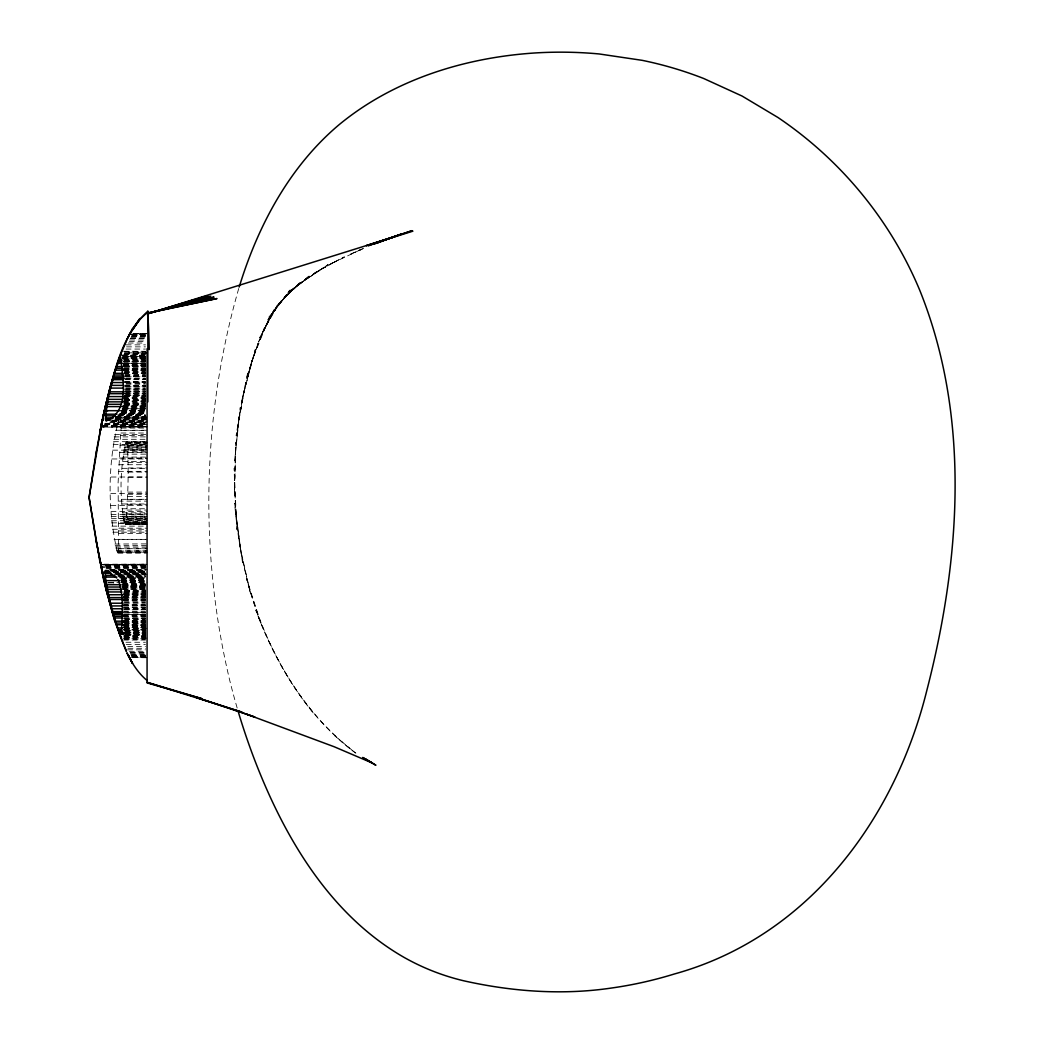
<?xml version="1.0" encoding="UTF-8"?>
<svg xmlns="http://www.w3.org/2000/svg" width="1044" height="1044" viewBox="0 0 1044 1044"><rect width="100%" height="100%" fill="white"/><g stroke="black" fill="none" stroke-linecap="round" stroke-linejoin="round"><path stroke-width="0.75" stroke-dasharray="5 3.75" d="M119.577 416.947C107.662 460.065 107.075 508.493 117.372 552.198L147.073 552.132M120.164 416.987L121.43 422.128L118.102 482.772L118.585 552.106M127.016 442.356C129.221 468.678 127.799 496.683 126.115 523.292L147.073 523.331M234.508 486.373L234.391 495.613L235.918 442.121L234.508 486.373L237.014 529.791L234.378 477.238L234.508 486.373L235.396 451.399L240.316 407.225L234.652 460.809L239.154 416.556L247.572 373.126M121.234 428.066L147.073 428.066M147.073 441.951L126.324 441.912C119.747 467.908 119.407 497.375 124.706 523.84M118.716 551.049L147.073 550.971M239.154 416.556L236.153 435.609L245.771 382.417L237.771 426.03L243.748 391.905L255.245 349.623L241.49 401.496L252.557 359.045L246.501 378.254L258.025 343.28L249.647 368.597M147.073 524.506L125.306 524.506L126.089 523.37M238.737 288.496C202.262 415.068 199.078 551.571 229.576 679.735A677.047 677.047 0 0 0 237.171 707.989M264.184 328.077L251.278 362.425L267.081 322.935L258.403 342.119L274.259 309.011L262.853 332.488M269.639 318.524L259.708 337.76L277.091 305.344L264.798 328.116L279.505 302.564L267.394 321.709L281.397 300.685L267.89 319.738L289.788 290.128L274.755 310.225L291.08 289.88L276.19 307.406L291.563 290.271L276.412 306.31L300.346 281.997L284.085 298.31L301.037 282.258L283.511 297.84L310.055 275.198L292.372 290.075L300.868 282.898L291.472 290.545L309.663 276.295L289.553 291.302L318.746 270.2L299.719 283.811L328.064 264.589L297.501 284.934L325.95 266.481L314.035 273.528L335.111 261.509L322.583 268.412L344.429 256.876L331.287 263.61L363.442 248.381L349.074 254.827L361.798 249.333M125.711 524.336L147.073 524.336L125.11 524.362M125.88 524.023L147.073 523.918M268.739 317.259L283.211 299.289L275.303 309.102M359.567 250.155L362.464 248.968M147.073 333.545L132.927 333.715L147.073 333.78M131.257 334.106L147.073 333.95M131.035 334.302L145.468 334.302M131.035 334.589L145.468 334.589M132.392 334.824L145.442 334.824M132.092 335.268L145.573 335.268M131.805 335.529L145.547 335.529M131.714 336.155L145.547 336.155M131.427 336.39L145.507 336.39M130.996 337.395L145.494 337.238M130.278 338.491L145.547 338.491M130.474 338.582L145.573 338.582M129.665 339.966L145.521 340.018M129.325 341.466L145.468 341.466M128.216 343.032L145.507 343.032M126.18 344.859L145.468 344.859M126.546 346.869L145.494 346.869M126.037 349.061L145.455 349.061M123.479 351.28L145.507 351.28M124.627 351.671L145.468 351.671M124.549 353.198L147.073 353.133M124.262 353.603L145.455 353.577M124.327 353.864L145.455 353.864M123.91 354.425L145.534 354.438M122.161 355.104L145.521 355.104M121.978 355.482L145.507 355.482M121.9 355.847L145.507 355.847M123.257 356.03L145.494 356.03M122.866 356.33L145.468 356.33M122.083 357.205L147.073 357.205L121.952 357.335M122.344 357.57L147.073 357.57M123.14 358.066L145.481 358.066M122.696 358.209L145.455 358.209M122.265 358.51L145.534 358.34M122.722 358.771L145.455 358.771M124.393 358.979L145.455 358.979M123.544 359.71L145.507 359.775M123.701 360.206L145.521 360.206M124.471 360.885L145.455 360.885M124.667 360.989L145.481 360.989M124.719 361.315L145.481 361.315M123.218 361.694L145.481 361.694M123.192 361.903L145.481 361.903M124.262 363.051L145.442 363.025M123.61 363.651L145.521 363.73M123.414 363.925L145.507 363.912M123.518 364.5L145.507 364.5M123.388 365.008L145.494 365.008M123.218 365.622L145.481 365.622M123.283 365.844L145.494 365.844M124.719 365.987L145.481 365.987M124.523 366.261L145.468 366.261M123.649 366.405L145.521 366.405M123.831 366.666L145.521 366.666M124.288 367.736L145.455 367.736M124.249 368.297L145.442 368.297M123.479 368.832L145.507 368.832M123.584 368.989L145.507 368.989M123.518 369.211L145.534 369.341M124.288 369.667L145.455 369.667M123.388 370.137L145.494 370.137M123.257 370.359L145.481 370.359M124.001 371.025L145.534 371.025M124.523 371.781L145.468 371.781M124.366 372.486L145.455 372.486M124.092 372.825L145.547 372.825M123.727 373.269L145.521 373.269M123.662 373.334L145.521 373.334M124.98 374.77L145.494 374.77M125.006 375.07L145.494 375.07M124.771 375.801L145.481 375.801M124.68 376.271L145.481 376.271M124.745 376.74L145.481 376.74L124.654 376.845M126.011 378.254L145.455 378.254M125.136 378.959L145.507 378.959M125.15 379.142L145.507 379.142M125.176 379.677L145.507 379.677M124.51 381.452L145.468 381.452M124.497 382.052L145.468 382.052M126.037 382.234L145.455 382.234M124.523 382.522L145.481 382.548M126.076 383.657L145.455 383.657M126.05 384.166L145.455 384.166M124.928 385.314L145.521 385.38M124.941 385.836L145.494 385.836M124.497 386.228L145.468 386.228M126.063 386.632L145.455 386.632M126.076 388.068L145.455 388.068L124.797 388.107M126.024 389.112L145.455 389.112M124.484 389.438L145.468 389.438M125.006 390.704L145.494 390.704M126.05 391.213L145.455 391.213M124.51 391.735L145.468 391.735M125.893 391.826L145.442 391.826M124.758 392.962L145.481 392.962M125.972 393.105L145.455 393.105M124.588 393.392L145.468 393.392M124.967 393.718L145.494 393.718M124.536 394.006L145.468 394.006M125.645 394.841L145.547 394.841M125.972 395.363L145.455 395.363M124.366 395.493L145.455 395.493M124.314 395.872L145.455 395.872M124.601 396.576L145.468 396.576M123.962 396.694L145.534 396.694M123.309 397.503L145.494 397.503M123.322 398.208L145.494 398.208M123.74 398.678L145.521 398.678M124.275 399.356L145.442 399.356M124.667 399.865L145.481 399.865M124.627 400.126L145.468 400.243M124.575 400.544L145.468 400.544M123.466 400.779L145.507 400.779M123.322 401.77L145.494 401.77M123.336 401.862L145.494 401.862M124.262 402.853L145.481 402.775M123.518 403.206L145.507 403.284M124.601 403.597L145.468 403.597M124.562 403.78L145.468 403.78M124.68 404.289L145.481 404.289M124.549 404.537L145.468 404.537M124.366 404.772L145.455 404.772M123.27 405.111L145.494 405.111M124.458 405.607L145.455 405.607M122.383 405.907L145.534 405.907M123.048 406.338L145.481 406.325M123.127 406.455L145.481 406.455M122.853 406.599L145.455 406.599M122.109 406.951L145.521 406.951M122.683 407.147L145.468 407.134M123.401 407.891L145.494 407.891M122.761 408.426L145.455 408.426M122.787 408.674L145.481 408.713L122.096 408.765M122.696 409.326L145.455 409.326M121.926 410.044L145.507 410.044M121.913 410.266L145.507 410.266M120.791 410.436L145.534 410.436M121.809 410.579L145.507 410.683L121.704 410.866M121.717 411.349L145.494 411.349M121.652 411.701L145.494 411.727M121.352 412.432L145.481 412.419M121.456 412.745L145.481 412.719M120.974 412.967L145.442 412.967M121.326 413.372L145.507 413.372M119.577 413.842L145.468 413.933M119.655 414.024L145.494 414.103M119.407 414.285L145.507 414.39M119.59 414.598L145.521 414.468M118.089 415.003L145.468 415.003M117.972 415.081L145.455 415.081M118.011 415.395L145.455 415.395M118.377 415.838L145.481 415.838M115.597 416.452L145.507 416.452M116.184 416.595L145.468 416.804M115.597 417L147.073 416.869M115.466 417.091L147.073 417.235L116.367 417.326M116.21 417.548L145.455 417.548M115.584 417.731L147.073 417.848M115.114 417.9L145.507 418.031M115.336 418.174L145.494 418.174M115.479 418.474L147.073 418.474M115.453 418.67L145.494 418.722L115.101 418.801M115.31 419.205L147.073 419.401M115.114 419.558L145.494 419.544M115.088 419.714L147.073 419.675M115.153 419.962L145.481 419.962M111.956 420.249L145.481 420.249M111.852 420.693L147.073 420.654M112.282 420.902L145.507 420.928M111.669 421.084L147.073 421.11M111.878 421.358L145.481 421.358M110.077 421.776L147.073 421.776M121.43 422.128L147.073 422.128M109.816 422.468L145.455 422.468M117.098 422.716L147.073 422.716M105.079 423.303L145.455 423.303M104.726 423.668L147.073 423.59M104.896 424.242L145.455 424.242M116.654 424.425L147.073 424.425M104.426 424.699L145.494 424.699M102.938 425.482L145.494 425.482M102.69 425.56L145.494 425.56M102.599 426.109L145.494 426.109M116.197 426.357L147.073 426.357M102.534 426.565L147.073 426.526M102.625 426.787L145.494 426.787M102.495 426.892L147.073 427.022L102.508 427.113M115.375 430.245L147.073 430.245M121.13 430.48L147.073 430.48M120.96 433.012L147.073 433.012M114.553 434.539L147.073 434.539M120.752 435.544L147.073 435.544M114.161 436.901L147.073 436.901M113.796 439.289L147.073 439.289M113.483 441.677L147.073 441.677M126.976 442.278L147.073 442.212L125.932 442.264M127.094 442.512L147.073 442.617M125.658 442.708L147.073 442.708M125.384 443.282L147.073 443.282M127.459 443.752L147.073 443.752M113.17 444.47L147.073 444.64L127.629 444.757M119.969 445.227L147.073 445.227M127.76 445.853L147.073 445.853M124.484 446.101L147.073 446.101M127.838 447.041L147.073 447.041M124.119 447.667L147.073 447.667M127.877 448.267L147.073 448.267M123.818 449.311L147.073 449.311M127.89 449.86L147.073 449.86M112.635 450.16L147.073 450.16M123.57 450.969L147.073 450.969M123.44 452.052L147.073 452.052M119.512 452.43L147.073 452.43M123.231 454.14L147.073 454.14M122.983 457.089L147.073 457.089M119.186 458.003L147.073 458.003M127.942 458.316L147.073 458.316M111.969 458.968L147.073 458.968M122.631 461.539L147.073 461.539M128.02 462.518L147.073 462.518M118.82 464.724L147.073 464.724M128.086 467.973L147.073 467.973M122.148 468.325L147.073 468.325M118.507 471.353L147.073 471.353M128.06 472.097L147.073 472.097M111.055 477.017L147.073 477.017M127.981 477.134L147.073 477.134M127.825 492.102L147.073 492.102M110.768 493.368L147.073 493.368M127.786 494.269L147.073 494.269M127.707 496.435L147.073 496.435M121.561 499.306L147.073 499.306M127.525 499.528L147.073 499.528M118.129 501.12L147.073 501.12M121.704 503.978L147.073 503.978M127.237 504.317L147.073 504.317M110.873 505.413L147.073 505.413M121.991 508.754L147.073 508.754M127.016 510.059L147.073 510.059M111.016 511.534L147.073 511.482M122.331 512.839L147.073 512.839M126.872 513.805L147.073 513.805M111.121 514.562L147.073 514.562M122.553 514.862L147.073 514.862M122.748 516.349L147.073 516.349M111.212 516.597L147.073 516.597M126.715 516.976L147.073 516.976M122.983 517.798L147.073 517.798M118.572 518.411L147.073 518.411M111.33 518.672L147.073 518.672M123.257 519.22L147.073 519.22M126.559 519.586L147.073 519.586M111.473 520.773L147.073 520.591M126.454 520.878L147.073 520.878M123.805 521.478L147.073 521.478M126.311 522.157L147.073 522.157M124.066 522.3L147.073 522.3M111.656 522.874L147.073 522.77M124.34 523.083L147.073 523.083M118.742 523.631L147.073 523.749M111.982 526.137L147.073 526.137M118.859 528.173L147.073 528.173M112.387 529.243L147.073 529.243M118.912 530.926L147.073 530.926M112.817 532.205L147.073 532.205M118.938 533.601L147.073 533.601M118.938 539.343L147.073 539.343M114.057 539.552L147.073 539.552M114.905 544.041L147.073 543.885M115.205 545.49L147.073 545.49M115.532 546.873L147.073 547.017M115.858 548.178L147.073 548.178M118.846 548.661L147.073 548.661M116.497 550.175L147.073 550.24M117.072 551.584L147.073 551.65M117.58 552.55L147.073 552.524M117.789 552.824L147.073 552.811M118.011 552.981L147.073 552.968M103.8 564.204L147.073 564.204L103.774 564.413M102.338 564.53L147.073 564.53M103.8 564.752L145.468 564.752M102.442 564.934L145.481 564.934M105.457 565.196L145.481 565.196M105.535 565.757L145.481 565.757M105.835 565.835L145.494 565.835M105.666 566.605L145.481 566.605M106.096 567.075L145.494 567.075M105.835 567.636L145.494 567.636M106.449 568.001L145.455 568.001M106.057 568.849L145.494 568.849M109.79 569.541L147.073 569.541M110.064 569.946L145.468 569.946M109.724 570.233L145.455 570.233M111.93 570.415L145.494 570.455M111.564 570.624L145.468 570.781M111.708 571.055L145.468 571.055M111.63 571.342L145.468 571.342M113.196 571.603L145.468 571.603M113.209 571.76L145.481 571.773M113.496 572.112L145.481 572.112M113.196 572.517L145.481 572.517L113.692 572.595M113.731 572.83L145.494 572.791M115.362 573.143L145.494 573.143M115.414 573.247L145.494 573.286M115.427 573.574L145.494 573.574M115.532 573.756L145.494 573.756M116.106 573.978L145.442 573.978M114.07 574.226L145.468 574.213M116.928 574.317L147.073 574.226M117.098 574.709L145.507 574.5M116.902 574.866L145.494 574.866M118.142 575.466L145.468 575.466M119.512 575.923L145.455 575.923M119.368 576.236L145.442 576.236M118.964 576.314L145.521 576.314M118.037 576.706L145.507 576.719M119.877 576.914L145.494 577.032M119.682 577.136L145.507 577.28L119.525 577.345M119.877 577.932L145.521 577.945M121.796 578.337L145.494 578.337M121.221 578.572L145.481 578.585M121.091 578.898L145.521 578.885M121.143 579.59L145.481 579.59M121.274 579.968L145.468 579.968M121.482 580.438L145.494 580.568L121.6 580.725M121.717 580.882L145.494 580.882M121.835 581.051L145.494 581.051M121.443 581.273L145.468 581.273M121.9 581.991L145.507 581.991M108.093 582.669L120.021 582.552M120.791 582.591L147.073 582.552M107.741 582.891L115.61 582.891M121.9 582.891L145.507 582.891M122.774 583.426L145.455 583.426M122.657 584.17L145.494 584.17M122.957 584.366L145.468 584.353M122.748 584.718L145.455 584.718M122.996 584.862L145.468 584.862M122.853 584.979L145.468 584.979M123.283 585.397L145.494 585.397M121.913 585.697L145.507 585.697M123.218 586.206L145.481 586.206M121.965 586.545L145.507 586.545M121.991 586.767L145.507 586.767M123.009 587.028L145.468 587.028M122.174 587.537L145.521 587.537M122.044 587.707L145.507 587.707M123.401 588.033L145.494 588.111M121.965 588.464L145.534 588.542M123.257 589.442L145.494 589.442M122.044 589.599L145.507 589.599M124.314 590.408L145.455 590.526M124.549 590.774L145.468 590.774M124.497 591.178L145.468 591.178M124.588 591.452L145.468 591.452M123.544 591.948L145.507 591.948M124.667 592.64L145.481 592.64M123.309 593.109L145.494 593.109M124.706 593.801L145.481 593.801M123.492 593.971L145.507 593.971M123.283 594.61L145.494 594.61M124.536 594.741L145.468 594.741M124.314 595.432L145.455 595.432M123.544 595.941L145.507 595.941M123.453 596.463L145.507 596.463M123.401 597.142L145.494 597.142M123.309 597.586L145.494 597.586M124.406 597.912L145.455 597.912M123.179 598.356L145.507 598.199M123.584 599.491L145.507 599.491M123.349 599.569L145.494 599.569M123.675 600.104L145.521 600.104M123.231 600.613L145.481 600.613M123.74 601.879L145.521 601.879M124.38 602.205L145.455 602.205M124.314 603.236L145.481 603.21M123.322 604.672L145.494 604.672M123.792 605.089L145.521 605.089M123.362 605.481L145.494 605.481M123.57 605.938L145.507 605.938M123.349 607.151L145.494 607.151M123.792 607.66L145.521 607.66M124.549 608.796L145.468 608.769M124.249 609.083L145.442 609.083M124.327 609.265L145.455 609.265M123.492 609.866L145.507 609.866M123.518 611.64L145.507 611.64M123.623 612.162L145.521 612.306L123.466 612.371M124.314 613.063L145.455 613.063M123.753 614.459L145.521 614.459L124.38 614.564M123.231 615.047L145.481 615.047M123.244 615.516L145.481 615.516M123.336 616.247L145.494 616.247M123.57 616.534L145.521 616.547M123.584 617.983L145.521 617.97M124.393 618.048L145.455 618.048M123.688 618.479L145.521 618.479M124.458 618.831L145.455 618.831M124.732 619.523L145.481 619.523M123.636 620.293L145.507 620.293M123.492 620.958L145.507 620.958M123.309 621.18L145.494 621.18M124.288 621.65L145.442 621.65M123.557 621.963L145.507 622.107M124.249 622.315L145.442 622.315M123.322 622.472L145.494 622.472M123.766 623.02L145.521 623.02M124.575 623.581L145.468 623.581M123.283 624.703L145.507 624.638M123.414 624.912L145.494 624.912M124.38 625.056L145.455 625.056M123.257 625.317L145.494 625.317M123.57 625.473L145.507 625.473M123.557 625.695L145.507 625.695M123.727 626.296L145.521 626.296M123.884 626.818L145.534 626.818M123.283 627.379L145.507 627.392M123.466 627.666L145.507 627.666M124.275 627.953L145.468 627.966M124.588 628.044L145.468 628.175M124.654 628.253L147.073 628.292M123.192 629.415L145.481 629.415M124.758 629.623L145.481 629.623M123.309 630.002L145.494 630.002M124.549 630.315L145.468 630.315M125.867 630.432L145.442 630.432M124.758 631.059L145.521 631.098M125.123 631.594L145.521 631.542M125.998 632.338L145.455 632.338M124.497 632.547L145.468 632.547M125.241 632.794L145.521 632.794M124.523 633.108L145.468 633.108M124.745 633.251L145.481 633.251M124.484 633.682L145.534 633.747M125.123 633.982L145.534 634.073L125.254 634.113M125.006 634.674L145.494 634.674L124.836 634.765M125.502 634.987L145.534 634.987M124.732 635.287L145.481 635.287M125.254 635.457L145.521 635.457M123.61 635.835L145.507 635.835M123.949 636.201L145.534 636.201M124.001 636.879L145.534 636.879M124.549 637.44L145.468 637.44M123.949 637.714L145.534 637.714M124.68 638.184L147.073 638.119M123.205 638.445L147.073 638.484M124.34 639.646L145.455 639.646M123.362 640.037L145.494 640.037M125.932 642.256L145.455 642.256M126.259 644.448L145.468 644.448M127.694 646.458L145.455 646.458M127.929 648.285L145.481 648.285M127.603 649.838L145.455 649.838M129.378 651.352L145.507 651.299M130.369 652.735L145.56 652.735M129.991 652.826L145.521 652.826M130.461 653.922L145.56 653.922M131.153 654.914L145.481 654.914M131.596 655.162L145.534 655.162M131.544 655.789L145.521 655.789M131.962 656.05L145.56 656.05M131.857 656.493L145.56 656.493M132.497 656.728L145.455 656.728M132.118 657.002L145.586 657.002M131.074 657.211L147.073 657.211M147.073 657.537L131.205 657.537L147.073 657.759M334.615 735.707L355.378 752.894C308.306 717.058 276.203 665.106 255.845 610.218C276.203 665.276 308.058 717.841 355.887 753.155M313.252 712.987C281.41 673.771 259.656 627.261 246.541 578.65L261.444 624.703C246.567 585.736 237.862 544.798 234.652 503.26L239.768 545.855L250.717 594.506L241.294 554.325L235.67 511.978L234.052 468.286M113.574 582.069L113.757 583.361M242.521 562.833L235.67 511.978M147.073 352.768L124.667 352.833L147.073 352.872M145.481 356.539L123.192 356.539L145.481 356.643M145.534 363.273L123.858 363.273L145.534 363.351"/><path stroke-width="1.5" d="M110.325 419.558L105.535 419.558L105.757 414.207L108.706 395.859L114.67 372.734M116.367 624.612L109.646 600.183L105.588 578.428L105.157 571.76L109.985 571.76M118.507 580.79C124.197 596.542 121.978 614.355 121.561 631.059M121.587 629.715L118.39 629.623L116.001 623.02L122.213 623.02M101.712 422.468L89.079 497.453L100.067 562.716M100.942 426.565L101.49 423.603M96.244 451.921L89.079 497.453L96.244 541.444L102.834 573.874M116.249 369.08L116.419 368.167M123.988 633.747L120.908 633.747L121.561 631.215M96.244 451.987L102.442 419.714M105.548 570.415L105.183 571.342L108.406 571.342M101.542 423.29L102.429 419.14M100.067 431.981L103.734 414.168M147.843 311.256C122.044 334.772 114.579 370.385 106.358 402.88L100.067 431.577L103.173 416.595M100.067 431.472L103.225 416.556M100.067 431.577L103.473 415.395M102.651 418.696L103.721 413.75M102.886 417.874L102.273 421.358M102.038 422.455L101.111 426.539M104.374 411.858L104.674 410.475M102.847 417.208L104.426 410.579M102.377 420.249L102.195 421.071M102.586 418.37L103.878 413.046M104.113 412.484L104.648 410.07M102.73 419.31L103.774 414.598M103.839 414.246L104.178 412.719M104.909 409.431L105.079 408.648M105.287 407.682L105.561 406.455L104.805 409.326M105.601 406.26L106.358 402.88M104.465 410.905L103.917 412.837L104.857 409.17M104.217 411.101L104.674 409.509M104.544 410.488L105.039 408.348M104.478 409.94L104.935 408.426M104.752 408.765L105.327 407.082M104.961 407.839L105.718 405.45M105.209 406.795L106.318 402.592L105.822 404.628M105.353 406.599L105.94 404.537M105.575 405.646L106.175 403.558M106.344 402.788L106.618 401.692M106.175 402.736L106.488 401.457M106.553 401.953L106.866 400.687M106.566 401.575L107.075 399.813M106.801 400.909L107.049 399.956M106.684 400.661L107.336 398.782M120.19 357.609L116.902 365.961L117.359 364.16M106.945 399.617L108.237 394.867M107.154 399.16L107.545 397.908M107.323 398.469L107.767 397.046M107.584 397.438L107.989 396.172M107.95 396.315L108.198 395.324M108.158 395.493L108.432 394.423M108.132 394.932L108.667 393.51M108.615 393.053L109.411 390.025M108.393 393.914L108.876 392.701M108.746 392.896L109.007 391.905M109.085 391.905L109.294 391.108M109.137 391.422L109.855 388.994M109.398 390.43L109.855 388.342M109.946 388.003L110.69 385.314M109.79 388.955L110.155 387.885M110.09 388.133L110.416 386.946M110.194 387.481L110.573 386.345M110.547 386.45L110.768 385.627M110.625 385.875L110.912 384.505M110.742 385.745L111.069 384.557M111.082 383.892L111.055 384.597M111.251 383.278L111.604 382.052M111.082 384.283L111.408 383.344M111.225 383.748L111.825 381.882M111.838 381.217L111.682 382.143L112.008 381.256M112.191 380.616L111.917 381.582L113.926 374.757M112.374 379.99L112.621 379.142M112.452 379.481L112.804 378.515M112.765 378.646L113.3 376.845L123.061 376.845M113.235 376.845L113.548 376.01M113.548 375.422L115.61 368.832M113.757 375.083L114.122 374.143M113.979 374.378L114.279 373.648M239.18 287.035C257.933 225.804 289.436 166.531 339.013 124.771C393.51 79.762 463.888 57.838 533.667 53.048A414.859 414.859 0 0 1 599.217 53.962L642.217 60.343A374.613 374.613 0 0 1 703.721 78.509L742.049 96.035L777.95 117.489A391.213 391.213 0 0 1 891.798 235.905A382.717 382.717 0 0 1 919.921 290.676C970.985 417.704 960.349 560.641 926.772 690.658C894.591 820.375 807.417 937.277 674.307 974A402.462 402.462 0 0 1 611.706 988.002C562.311 995.35 511.938 991.63 463.366 980.707A228.492 228.492 0 0 1 404.433 957.596C330.348 915.301 284.816 838.162 254.919 760.671A677.047 677.047 0 0 1 238.084 711.121M114.448 373.086L115.31 370.737M114.631 372.486L114.827 371.651M114.827 371.873L115.375 370.529M115.166 370.803L116.902 365.961M115.714 369.08L115.936 368.401M115.727 368.519L116.249 366.901M115.793 368.636L116.014 367.971M116.028 368.127L116.262 367.397M116.21 367.592L116.68 365.935M116.85 365.113L117.463 363.312M116.837 365.687L117.372 363.912M116.993 365.243L117.189 364.421M117.241 364.5L117.933 362.477M117.45 363.651L117.633 362.816M117.633 363.129L117.802 362.32M117.724 362.868L118.129 361.89M118.037 361.655L118.768 359.593M117.907 362.333L118.233 361.602M118.102 361.811L118.403 361.12M118.377 361.028L118.716 360.258M118.559 360.493L119.133 359.084M118.755 359.971L118.938 359.136M118.846 359.71L119.107 358.666M118.964 359.371L119.329 358.04M119.381 357.896L120.021 356.187M119.12 358.94L119.525 358.014M119.277 358.51L119.851 357.139M121.248 632.612L124.497 632.547M119.629 357.557L119.995 356.748M119.655 357.492L120.569 355.195M119.812 357.087L121.339 353.133L120.712 354.36M119.969 356.683L120.412 355.482M120.765 354.203L127.498 338.491M120.517 355.208L120.908 354.216M127.407 338.674L128.177 337.095M128.02 337.408L128.764 335.933M129.678 334.106L128.516 336.429M132.471 329.93L139.987 319.268L147.843 311.921M106.488 420.862C130.683 410.148 122.2 377.51 120.791 357.57M378.45 242.443L382.809 240.655L374.3 244.035M377.641 242.821L402.332 233.725L368.245 245.745L412.093 230.659L366.3 245.679L412.902 231.168M393.784 237.001L147.843 313.813L207.612 295.791L147.843 313.539L214.033 297.096L147.843 313.135L217.008 298.558L147.843 312.874M147.843 313.539L210.888 296.144M119.016 360.206L122.135 360.206M118.442 361.694L121.626 361.694M117.815 363.351L122.696 363.351M116.693 366.561L123.088 366.561M116.106 368.297L122.618 368.297M115.492 370.137L123.388 370.137M114.488 373.347L122.631 373.347M113.966 375.07L123.427 375.07M113.052 378.254L124.393 378.254M112.648 379.677L123.61 379.677M111.878 382.548L123.075 382.548M111.16 385.38L123.649 385.38M110.481 388.107L123.205 388.107M109.607 391.826L124.262 391.826M109.176 393.718L123.388 393.718M108.55 396.576L122.996 396.576M107.989 399.356L122.644 399.356M107.506 401.862L123.336 401.862M107.075 404.289L121.482 404.289M106.697 406.599L121.234 406.599M106.136 410.683L120.308 410.683M104.622 410.736L107.767 410.736M105.757 414.207L116.876 414.207M105.627 415.838L115.192 415.838M105.522 417.9L113.509 417.9M105.509 418.801L111.904 418.801M110.364 419.962L105.575 419.962L105.953 420.902M104.517 567.075L101.372 567.075L100.746 564.582M105.287 570.781L108.511 570.781M105.131 572.517L109.972 572.517M105.157 573.404L111.604 573.404M105.287 575.466L114.931 575.466M105.444 577.11L116.654 577.11M105.875 580.621L120.138 580.621M106.54 584.718L121.13 584.718M106.958 587.028L119.799 587.028M107.388 589.442L121.678 589.442M107.871 591.948L121.978 591.948M108.432 594.741L122.931 594.741M109.059 597.586L123.309 597.586M109.49 599.491L122.017 599.491M110.364 603.21L123.127 603.21M111.029 605.938L122.004 605.938M111.76 608.769L122.996 608.769M112.53 611.64L121.952 611.64M112.922 613.063L122.683 613.063M113.326 614.459L122.97 614.459M113.848 616.247L123.336 616.247M114.37 617.97L122.161 617.97M115.388 621.18L123.309 621.18M116.602 624.756L123.009 624.756M117.75 627.953L122.644 627.953M118.246 629.127L118.99 631.098L122.109 631.098M120.412 633.982L123.858 634.073M120.569 634.113L123.688 634.113M234.978 710.155L254.84 717.045L196.233 697.379L242.038 712.178L147.073 682.319L201.609 698.58L147.073 682.906L147.073 348.722M246.136 714.018L334.184 746.747L372.46 763.112L362.934 757.579M106.07 570.455L116.745 578.011M362.699 757.487L375.892 765.239L365.217 758.792M147.073 680.505C139.035 673.941 132.875 664.702 128.451 655.828M117.868 579.537L118.259 580.307M127.838 654.666L132.471 663.24L126.885 652.826L132.471 663.318M126.207 651.443L114.214 619.575L103.5 576.588M129.273 656.754L128.96 656.089M126.52 651.025L122.787 642.517M119.512 632.338L118.99 631.098M121.13 637.362L121.482 638.184L121.3 637.375M122.683 642.256L119.877 635.13M120.595 636.096L120.308 635.365M119.538 633.421L119.042 632.116M119.995 635.431L112.804 614.237L106.866 592.144M118.468 630.55L117.894 628.971M117.424 627.666L116.797 625.878M117.424 626.791L117.111 625.904M116.432 623.92L116.028 622.707M96.244 541.353L102.925 574.069M101.868 570.546L102.795 573.404M115.375 621.676L114.723 619.666M115.349 620.671L115.023 619.653M114.331 617.004L113.848 615.503M114.292 617.382L113.705 615.516M114.292 618.322L113.418 615.529M113.3 613.755L112.843 612.293M113.313 615.177L112.452 612.371M113.248 614.055L112.739 612.371M112.256 610.335L111.538 607.947M112.295 611.836L110.272 604.907M112.23 610.688L111.486 608.169M111.199 606.76L110.677 604.972L111.186 607.138M110.168 603.171L109.633 601.266M110.129 603.432L109.49 600.731M110.129 604.372L107.754 595.602M109.124 599.413L108.915 598.617M109.124 599.804L108.837 598.356M108.641 597.625L108.811 598.603M108.406 596.711L108.589 597.807M108.485 597.416L108.276 596.607M107.989 595.145L108.067 595.811M107.754 594.271L107.924 595.263M107.702 594.454L107.31 592.522M107.636 594.18L107.206 592.535M107.597 595.602L106.697 591.452M102.625 572.791L102.286 571.185M106.997 591.726L106.136 588.32M106.671 590.408L106.292 588.947M106.592 591.7L105.835 588.033M106.527 591.439L104.27 581.534M105.94 587.524L105.457 585.567M105.966 587.198L105.092 584.04M105.653 587.902L104.087 580.725M105.496 585.293L105.222 584.157M104.909 583.296L104.1 579.942M103.904 579.055L103.147 575.844M104.23 579.955L104.909 582.852L100.067 561.163M103.891 578.52L103.265 575.779M104.035 581.143L100.602 564.778M103.982 580.908L103.552 579.042M102.821 574.409L102.534 573.13M101.398 567.192L101.581 568.001M103.069 574.683L103.369 576.027M103.617 578.689L102.965 575.753M102.012 569.946L101.712 568.615M102.834 575.153L101.881 570.624M100.067 561.019L102.769 573.574M147.843 311.151L147.843 401.862M147.478 314.205A179.411 4.215 -89.5 0 1 149.253 349.557M132.471 328.795L128.751 335.529L139.987 318.446L132.471 328.795"/></g></svg>
